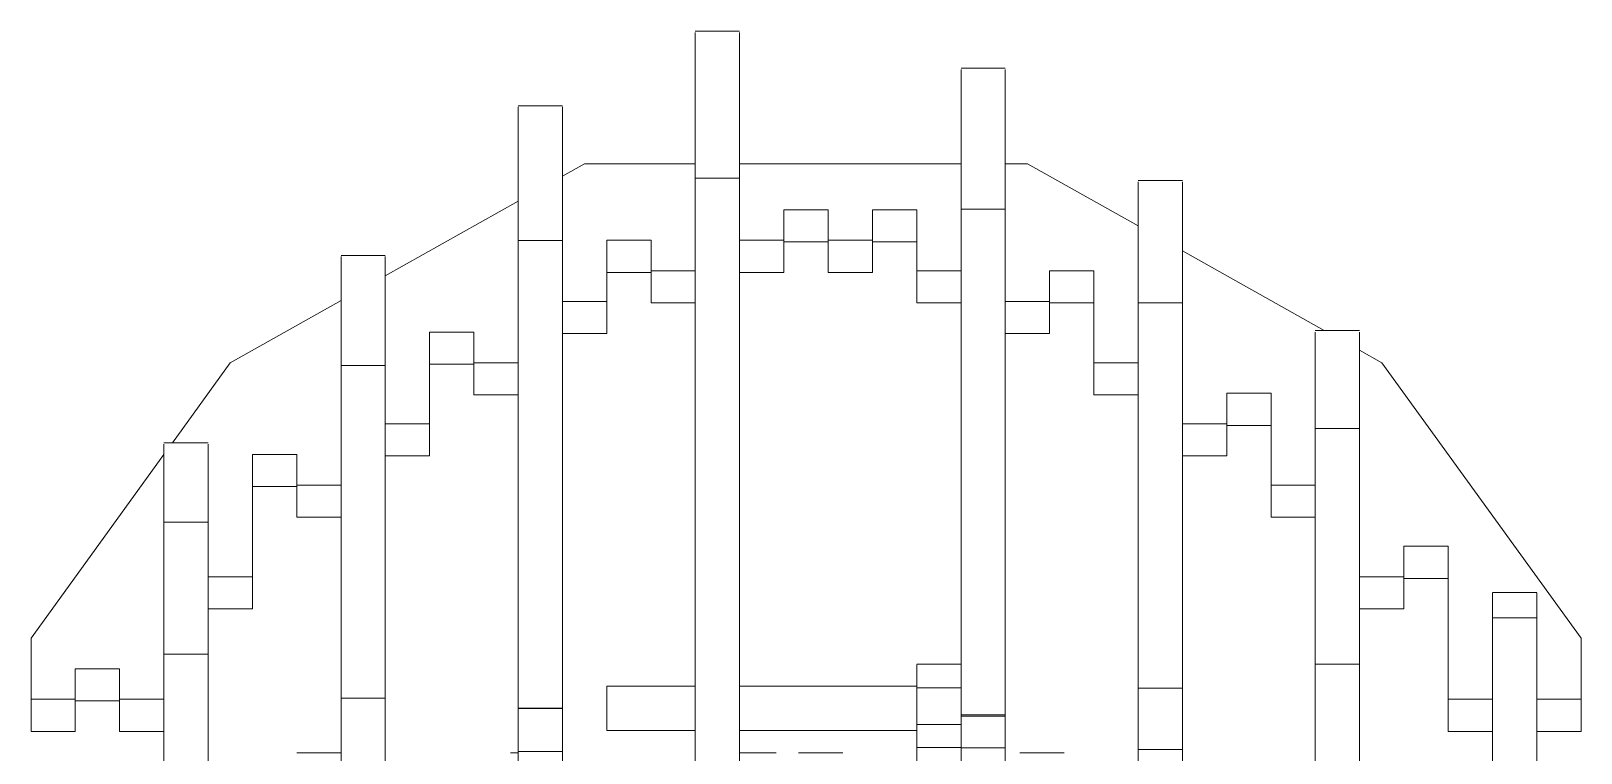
# Model space of a CAD drawing. Header units: inches. Extents: x 0 to 44.3, y 0 to 33.7.
# Drawn here: x 20.773 to 22.96, y 19.264 to 20.282 of the extents above; entities that cross this region are included whole.
import ezdxf

# ---------------------------------------------------------------- set-up
doc = ezdxf.new("R2010")
doc.units = ezdxf.units.IN
doc.header["$MEASUREMENT"] = 0

msp = doc.modelspace()

# ---------------------------------------------------------------- linework, layer by layer
at = {"color": 7, "linetype": 'Continuous', "lineweight": 15}
for p, q in [((21.7726, 20.2824), (21.7101, 20.2824)), ((22.1476, 20.2298), (22.0851, 20.2298)), ((21.5226, 20.177), (21.4601, 20.177)), ((21.5226, 20.0776), (21.5538, 20.0951)), ((21.5538, 20.0951), (21.7101, 20.0951)), ((21.7726, 20.0951), (22.0851, 20.0951)), ((22.1476, 20.0951), (22.1788, 20.0951)), ((22.1788, 20.0951), (22.3351, 20.0074)), ((21.7101, 20.075), (21.7726, 20.075)), ((22.3976, 20.0714), (22.3351, 20.0714)), ((21.2726, 19.9373), (21.4601, 20.0425)), ((21.8976, 20.0304), (21.8351, 20.0304)), ((21.8351, 20.0304), (21.8351, 19.9872)), ((21.8976, 19.9872), (21.8976, 20.0304)), ((22.0226, 20.0304), (21.9601, 20.0304)), ((21.9601, 20.0304), (21.9601, 19.9872)), ((22.0226, 19.9441), (22.0226, 20.0304)), ((22.0851, 20.0313), (22.1476, 20.0313)), ((21.4601, 19.9871), (21.5226, 19.9871)), ((21.6476, 19.9872), (21.5851, 19.9872)), ((21.5851, 19.9872), (21.5851, 19.9009)), ((21.6476, 19.9441), (21.6476, 19.9872)), ((21.8351, 19.9872), (21.7726, 19.9872)), ((21.8351, 19.942), (21.8351, 19.9872)), ((21.8976, 19.9852), (21.8351, 19.9852)), ((21.9601, 19.9872), (21.8976, 19.9872)), ((21.8976, 19.942), (21.8976, 19.9872)), ((21.9601, 19.942), (21.9601, 19.9872)), ((22.0226, 19.9852), (21.9601, 19.9852)), ((22.3976, 19.9724), (22.5977, 19.8601)), ((21.2726, 19.9658), (21.2101, 19.9658)), ((21.6476, 19.942), (21.5851, 19.942)), ((21.7101, 19.9441), (21.6476, 19.9441)), ((21.6476, 19.8989), (21.6476, 19.9441)), ((21.8351, 19.942), (21.7726, 19.942)), ((21.9601, 19.942), (21.8976, 19.942)), ((22.0851, 19.9441), (22.0226, 19.9441)), ((22.0226, 19.8989), (22.0226, 19.9441)), ((22.2726, 19.9441), (22.2101, 19.9441)), ((22.2101, 19.9441), (22.2101, 19.9009)), ((22.2726, 19.8146), (22.2726, 19.9441)), ((21.0538, 19.8146), (21.2101, 19.9022)), ((21.5851, 19.9009), (21.5226, 19.9009)), ((21.5851, 19.8557), (21.5851, 19.9009)), ((21.7101, 19.8989), (21.6476, 19.8989)), ((22.0851, 19.8989), (22.0226, 19.8989)), ((22.2101, 19.9009), (22.1476, 19.9009)), ((22.2101, 19.8557), (22.2101, 19.9009)), ((22.2726, 19.8989), (22.2101, 19.8989)), ((22.3351, 19.8988), (22.3976, 19.8988)), ((21.3976, 19.8577), (21.3351, 19.8577)), ((21.3351, 19.8577), (21.3351, 19.7283)), ((21.3976, 19.8146), (21.3976, 19.8577)), ((21.5851, 19.8557), (21.5226, 19.8557)), ((22.2101, 19.8557), (22.1476, 19.8557)), ((22.6476, 19.8601), (22.5851, 19.8601)), ((22.6476, 19.8321), (22.6788, 19.8146)), ((20.9721, 19.7017), (21.0538, 19.8146)), ((21.2101, 19.8104), (21.2726, 19.8104)), ((21.3976, 19.8125), (21.3351, 19.8125)), ((21.4601, 19.8146), (21.3976, 19.8146)), ((21.3976, 19.7694), (21.3976, 19.8146)), ((22.3351, 19.8146), (22.2726, 19.8146)), ((22.2726, 19.7694), (22.2726, 19.8146)), ((22.6788, 19.8146), (22.9601, 19.4262)), ((21.4601, 19.7694), (21.3976, 19.7694)), ((22.3351, 19.7694), (22.2726, 19.7694)), ((22.5226, 19.7714), (22.4601, 19.7714)), ((22.4601, 19.7714), (22.4601, 19.7283)), ((22.5226, 19.6419), (22.5226, 19.7714)), ((21.3351, 19.7283), (21.2726, 19.7283)), ((21.3351, 19.6831), (21.3351, 19.7283)), ((22.4601, 19.7283), (22.3976, 19.7283)), ((22.4601, 19.6831), (22.4601, 19.7283)), ((22.5226, 19.7262), (22.4601, 19.7262)), ((22.5851, 19.722), (22.6476, 19.722)), ((21.0226, 19.7017), (20.9601, 19.7017)), ((20.7726, 19.4262), (20.9601, 19.6851)), ((21.1476, 19.6851), (21.0851, 19.6851)), ((21.0851, 19.6851), (21.0851, 19.5125)), ((21.1476, 19.6419), (21.1476, 19.6851)), ((21.3351, 19.6831), (21.2726, 19.6831)), ((22.4601, 19.6831), (22.3976, 19.6831)), ((21.1476, 19.6399), (21.0851, 19.6399)), ((21.2101, 19.6419), (21.1476, 19.6419)), ((21.1476, 19.5967), (21.1476, 19.6419)), ((22.5851, 19.6419), (22.5226, 19.6419)), ((22.5226, 19.5967), (22.5226, 19.6419)), ((20.9601, 19.5895), (21.0226, 19.5895)), ((21.2101, 19.5967), (21.1476, 19.5967)), ((22.5851, 19.5967), (22.5226, 19.5967)), ((22.7726, 19.5556), (22.7101, 19.5556)), ((22.7101, 19.5556), (22.7101, 19.5125)), ((22.7726, 19.3398), (22.7726, 19.5556)), ((21.0851, 19.5125), (21.0226, 19.5125)), ((21.0851, 19.4673), (21.0851, 19.5125)), ((22.7101, 19.5125), (22.6476, 19.5125)), ((22.7101, 19.4673), (22.7101, 19.5125)), ((22.7726, 19.5104), (22.7101, 19.5104)), ((22.8976, 19.4904), (22.8351, 19.4904)), ((21.0851, 19.4673), (21.0226, 19.4673)), ((22.7101, 19.4673), (22.6476, 19.4673)), ((22.8351, 19.4547), (22.8976, 19.4547)), ((20.7726, 19.3398), (20.7726, 19.4262)), ((22.9601, 19.4262), (22.9601, 19.3398)), ((20.9601, 19.4036), (21.0226, 19.4036)), ((20.8976, 19.383), (20.8351, 19.383)), ((20.8351, 19.383), (20.8351, 19.3398)), ((20.8976, 19.3398), (20.8976, 19.383)), ((22.0851, 19.3895), (22.0226, 19.3895)), ((22.5851, 19.3894), (22.6476, 19.3894)), ((20.8351, 19.3398), (20.7726, 19.3398)), ((20.7726, 19.2946), (20.7726, 19.3398)), ((20.8351, 19.2946), (20.8351, 19.3398)), ((20.8976, 19.3378), (20.8351, 19.3378)), ((20.9601, 19.3398), (20.8976, 19.3398)), ((20.8976, 19.2946), (20.8976, 19.3398)), ((21.2101, 19.3414), (21.2726, 19.3414)), ((21.7101, 19.3582), (21.5851, 19.3582)), ((21.5851, 19.2957), (21.5851, 19.3582)), ((22.0226, 19.3582), (21.7726, 19.3582)), ((22.0851, 19.356), (22.0226, 19.356)), ((22.3351, 19.3555), (22.3976, 19.3555)), ((22.3351, 19.3555), (22.3976, 19.3555)), ((22.3351, 19.3555), (22.3351, 19.3555)), ((22.3976, 19.3555), (22.3976, 19.3555)), ((22.8351, 19.3398), (22.7726, 19.3398)), ((22.7726, 19.2946), (22.7726, 19.3398)), ((22.9601, 19.3398), (22.8976, 19.3398)), ((22.9601, 19.2946), (22.9601, 19.3398)), ((21.4601, 19.3271), (21.5226, 19.3271)), ((21.4601, 19.3271), (21.5226, 19.3271)), ((21.4601, 19.3271), (21.4601, 19.3271)), ((21.4601, 19.3268), (21.5226, 19.3268)), ((21.5226, 19.3271), (21.5226, 19.3271)), ((22.0851, 19.3178), (22.1476, 19.3178)), ((22.0851, 19.3178), (22.1476, 19.3178)), ((22.0851, 19.3178), (22.0851, 19.3178)), ((22.0851, 19.3158), (22.1476, 19.3158)), ((22.1476, 19.3178), (22.1476, 19.3178)), ((20.8351, 19.2946), (20.7726, 19.2946)), ((20.9601, 19.2946), (20.8976, 19.2946)), ((21.5851, 19.2957), (21.7101, 19.2957)), ((21.7726, 19.2957), (22.0226, 19.2957)), ((22.0851, 19.3042), (22.0226, 19.3042)), ((22.8351, 19.2946), (22.7726, 19.2946)), ((22.9601, 19.2946), (22.8976, 19.2946)), ((21.2101, 19.2641), (21.1476, 19.2641)), ((21.2101, 19.2641), (21.1476, 19.2641)), ((21.4601, 19.2644), (21.4494, 19.2644)), ((21.4601, 19.2664), (21.5226, 19.2664)), ((21.8244, 19.2644), (21.7726, 19.2644)), ((21.9181, 19.2644), (21.8556, 19.2644)), ((22.0851, 19.2716), (22.0226, 19.2716)), ((22.0226, 19.2716), (22.0226, 19.0895)), ((22.0851, 19.2712), (22.1476, 19.2712)), ((22.2306, 19.2644), (22.1681, 19.2644)), ((22.3351, 19.269), (22.3976, 19.269))]:
    msp.add_line(p, q, dxfattribs=at)
for points, knots in [([(21.7101, 20.075), (21.7101, 20.104), (21.7101, 20.1612), (21.7101, 20.2229), (21.7101, 20.2633), (21.7101, 20.2823), (21.7101, 20.2804), (21.7101, 20.2798)], [0, 0, 0, 0, 0.232646, 0.459024, 0.681673, 0.902382, 1, 1, 1, 1]), ([(21.7726, 20.075), (21.7726, 20.104), (21.7726, 20.1612), (21.7726, 20.2229), (21.7726, 20.2633), (21.7726, 20.2823), (21.7726, 20.2804), (21.7726, 20.2798)], [0, 0, 0, 0, 0.232646, 0.459024, 0.681673, 0.902382, 1, 1, 1, 1]), ([(22.0851, 20.0313), (22.0851, 20.059), (22.0851, 20.1138), (22.0851, 20.1729), (22.0851, 20.2115), (22.0851, 20.2297), (22.0851, 20.2279), (22.0851, 20.2274)], [0, 0, 0, 0, 0.232532, 0.458803, 0.681348, 0.901954, 1, 1, 1, 1]), ([(22.1476, 20.0313), (22.1476, 20.059), (22.1476, 20.1138), (22.1476, 20.1729), (22.1476, 20.2115), (22.1476, 20.2297), (22.1476, 20.2279), (22.1476, 20.2274)], [0, 0, 0, 0, 0.232532, 0.458803, 0.681348, 0.901954, 1, 1, 1, 1]), ([(21.4601, 19.9871), (21.4601, 20.0136), (21.4601, 20.0659), (21.4601, 20.1224), (21.4601, 20.1593), (21.4601, 20.1769), (21.4601, 20.1752), (21.4601, 20.1747)], [0, 0, 0, 0, 0.232244, 0.45824, 0.680515, 0.90085, 1, 1, 1, 1]), ([(21.5226, 19.9871), (21.5226, 20.0136), (21.5226, 20.0659), (21.5226, 20.1224), (21.5226, 20.1593), (21.5226, 20.1769), (21.5226, 20.1752), (21.5226, 20.1747)], [0, 0, 0, 0, 0.232244, 0.45824, 0.680515, 0.90085, 1, 1, 1, 1]), ([(21.7101, 19.184), (21.7101, 19.2252), (21.7101, 19.307), (21.7101, 19.4396), (21.7101, 19.5736), (21.7101, 19.6971), (21.7101, 19.8074), (21.7101, 19.9041), (21.7101, 19.9955), (21.7101, 20.0483), (21.7101, 20.075)], [0, 0, 0, 0, 0.140075, 0.278484, 0.416231, 0.55411, 0.663133, 0.773279, 0.885254, 1, 1, 1, 1]), ([(21.7726, 19.184), (21.7726, 19.2252), (21.7726, 19.307), (21.7726, 19.4396), (21.7726, 19.5736), (21.7726, 19.6971), (21.7726, 19.8074), (21.7726, 19.9041), (21.7726, 19.9955), (21.7726, 20.0483), (21.7726, 20.075)], [0, 0, 0, 0, 0.140075, 0.278484, 0.416231, 0.55411, 0.663133, 0.773279, 0.885254, 1, 1, 1, 1]), ([(22.3351, 19.8988), (22.3351, 19.9228), (22.3351, 19.9702), (22.3351, 20.0215), (22.3351, 20.0551), (22.3351, 20.0712), (22.3351, 20.0697), (22.3351, 20.0693)], [0, 0, 0, 0, 0.231583, 0.456949, 0.678605, 0.89832, 1, 1, 1, 1]), ([(22.3976, 19.8988), (22.3976, 19.9228), (22.3976, 19.9702), (22.3976, 20.0215), (22.3976, 20.0551), (22.3976, 20.0712), (22.3976, 20.0697), (22.3976, 20.0693)], [0, 0, 0, 0, 0.2315828, 0.4569487, 0.6786051, 0.8983203, 1, 1, 1, 1]), ([(22.0851, 19.3178), (22.0851, 19.3528), (22.0851, 19.4225), (22.0851, 19.5301), (22.0851, 19.637), (22.0851, 19.7434), (22.0851, 19.8469), (22.0851, 19.9461), (22.0851, 20.0026), (22.0851, 20.0313)], [0, 0, 0, 0, 0.138333, 0.276119, 0.413913, 0.552273, 0.698565, 0.84731, 1, 1, 1, 1]), ([(22.1476, 19.3178), (22.1476, 19.3528), (22.1476, 19.4225), (22.1476, 19.5301), (22.1476, 19.637), (22.1476, 19.7434), (22.1476, 19.8469), (22.1476, 19.9461), (22.1476, 20.0026), (22.1476, 20.0313)], [0, 0, 0, 0, 0.138333, 0.276119, 0.413913, 0.552273, 0.698565, 0.84731, 1, 1, 1, 1]), ([(21.4601, 19.3271), (21.4601, 19.3596), (21.4601, 19.4246), (21.4601, 19.5243), (21.4601, 19.6231), (21.4601, 19.7213), (21.4601, 19.8167), (21.4601, 19.9082), (21.4601, 19.9606), (21.4601, 19.9871)], [0, 0, 0, 0, 0.138123, 0.275827, 0.413622, 0.552043, 0.698438, 0.847285, 1, 1, 1, 1]), ([(21.5226, 19.3271), (21.5226, 19.3596), (21.5226, 19.4246), (21.5226, 19.5243), (21.5226, 19.6231), (21.5226, 19.7213), (21.5226, 19.8167), (21.5226, 19.9082), (21.5226, 19.9606), (21.5226, 19.9871)], [0, 0, 0, 0, 0.138123, 0.275827, 0.413622, 0.552043, 0.698438, 0.847285, 1, 1, 1, 1]), ([(21.2101, 19.8104), (21.2101, 19.832), (21.2101, 19.8745), (21.2101, 19.9206), (21.2101, 19.9509), (21.2101, 19.9655), (21.2101, 19.9642), (21.2101, 19.9638)], [0, 0, 0, 0, 0.2308053, 0.4554219, 0.676338, 0.8953112, 1, 1, 1, 1]), ([(21.2726, 19.8104), (21.2726, 19.832), (21.2726, 19.8745), (21.2726, 19.9206), (21.2726, 19.9509), (21.2726, 19.9655), (21.2726, 19.9642), (21.2726, 19.9638)], [0, 0, 0, 0, 0.230805, 0.455422, 0.676338, 0.895311, 1, 1, 1, 1]), ([(22.3351, 19.3555), (22.3351, 19.3919), (22.3351, 19.4647), (22.3351, 19.5742), (22.3351, 19.6727), (22.3351, 19.7588), (22.3351, 19.8336), (22.3351, 19.8769), (22.3351, 19.8988)], [0, 0, 0, 0, 0.183418, 0.366867, 0.551398, 0.698097, 0.847225, 1, 1, 1, 1]), ([(22.3976, 19.3555), (22.3976, 19.3919), (22.3976, 19.4647), (22.3976, 19.5742), (22.3976, 19.6727), (22.3976, 19.7588), (22.3976, 19.8336), (22.3976, 19.8769), (22.3976, 19.8988)], [0, 0, 0, 0, 0.183418, 0.366867, 0.551398, 0.698097, 0.847225, 1, 1, 1, 1]), ([(22.5851, 19.722), (22.5851, 19.7455), (22.5851, 19.7919), (22.5851, 19.8355), (22.5851, 19.8585), (22.5851, 19.8578), (22.5851, 19.8576)], [0, 0, 0, 0, 0.286207, 0.563826, 0.837125, 1, 1, 1, 1]), ([(22.6476, 19.722), (22.6476, 19.7455), (22.6476, 19.7919), (22.6476, 19.8355), (22.6476, 19.8585), (22.6476, 19.8578), (22.6476, 19.8576)], [0, 0, 0, 0, 0.286207, 0.563826, 0.837125, 1, 1, 1, 1]), ([(21.2101, 19.3414), (21.2101, 19.3729), (21.2101, 19.4361), (21.2101, 19.5306), (21.2101, 19.6274), (21.2101, 19.7249), (21.2101, 19.7816), (21.2101, 19.8104)], [0, 0, 0, 0, 0.1833286, 0.3668368, 0.5515179, 0.7724097, 1, 1, 1, 1]), ([(21.2726, 19.3414), (21.2726, 19.3729), (21.2726, 19.4361), (21.2726, 19.5306), (21.2726, 19.6274), (21.2726, 19.7249), (21.2726, 19.7816), (21.2726, 19.8104)], [0, 0, 0, 0, 0.183329, 0.366837, 0.551518, 0.77241, 1, 1, 1, 1]), ([(22.5851, 19.3894), (22.5851, 19.4236), (22.5851, 19.4921), (22.5851, 19.5826), (22.5851, 19.6606), (22.5851, 19.7014), (22.5851, 19.722)], [0, 0, 0, 0, 0.274135, 0.550883, 0.772436, 1, 1, 1, 1]), ([(22.6476, 19.3894), (22.6476, 19.4236), (22.6476, 19.4921), (22.6476, 19.5826), (22.6476, 19.6606), (22.6476, 19.7014), (22.6476, 19.722)], [0, 0, 0, 0, 0.274135, 0.550883, 0.772436, 1, 1, 1, 1]), ([(20.9601, 19.5895), (20.9601, 19.6084), (20.9601, 19.6457), (20.9601, 19.6811), (20.9601, 19.7001), (20.9601, 19.6998), (20.9601, 19.6997)], [0, 0, 0, 0, 0.283648, 0.55881, 0.82967, 1, 1, 1, 1]), ([(21.0226, 19.5895), (21.0226, 19.6084), (21.0226, 19.6457), (21.0226, 19.6811), (21.0226, 19.7001), (21.0226, 19.6998), (21.0226, 19.6997)], [0, 0, 0, 0, 0.283648, 0.55881, 0.82967, 1, 1, 1, 1]), ([(20.9601, 19.4036), (20.9601, 19.4226), (20.9601, 19.461), (20.9601, 19.5259), (20.9601, 19.5652), (20.9601, 19.5895)], [0, 0, 0, 0, 0.274232, 0.55191, 1, 1, 1, 1]), ([(21.0226, 19.4036), (21.0226, 19.4226), (21.0226, 19.461), (21.0226, 19.5259), (21.0226, 19.5652), (21.0226, 19.5895)], [0, 0, 0, 0, 0.274232, 0.55191, 1, 1, 1, 1]), ([(22.8351, 19.4547), (22.8351, 19.4637), (22.8351, 19.4814), (22.8351, 19.4913), (22.8351, 19.4894), (22.8351, 19.489)], [0, 0, 0, 0, 0.44427, 0.882347, 1, 1, 1, 1]), ([(22.8976, 19.4547), (22.8976, 19.4637), (22.8976, 19.4814), (22.8976, 19.4913), (22.8976, 19.4894), (22.8976, 19.489)], [0, 0, 0, 0, 0.44427, 0.882347, 1, 1, 1, 1]), ([(22.8351, 19.1841), (22.8351, 19.2012), (22.8351, 19.2344), (22.8351, 19.2833), (22.8351, 19.3271), (22.8351, 19.3735), (22.8351, 19.419), (22.8351, 19.4428), (22.8351, 19.4547)], [0, 0, 0, 0, 0.144394, 0.280685, 0.415752, 0.553311, 0.775622, 1, 1, 1, 1]), ([(22.8976, 19.1841), (22.8976, 19.2012), (22.8976, 19.2344), (22.8976, 19.2833), (22.8976, 19.3271), (22.8976, 19.3735), (22.8976, 19.419), (22.8976, 19.4428), (22.8976, 19.4547)], [0, 0, 0, 0, 0.144394, 0.280685, 0.415752, 0.553311, 0.775622, 1, 1, 1, 1]), ([(20.9601, 19.1842), (20.9601, 19.2053), (20.9601, 19.2472), (20.9601, 19.3224), (20.9601, 19.3729), (20.9601, 19.4036)], [0, 0, 0, 0, 0.285555, 0.567182, 1, 1, 1, 1]), ([(21.0226, 19.1842), (21.0226, 19.2053), (21.0226, 19.2472), (21.0226, 19.3224), (21.0226, 19.3729), (21.0226, 19.4036)], [0, 0, 0, 0, 0.285555, 0.567182, 1, 1, 1, 1]), ([(22.0226, 19.389), (22.0226, 19.3883), (22.0226, 19.3868), (22.0226, 19.3742), (22.0226, 19.3621), (22.0226, 19.356)], [0, 0, 0, 0, 0.362671, 0.6756648, 1, 1, 1, 1]), ([(22.0851, 19.389), (22.0851, 19.3883), (22.0851, 19.3868), (22.0851, 19.3742), (22.0851, 19.3621), (22.0851, 19.356)], [0, 0, 0, 0, 0.362671, 0.675665, 1, 1, 1, 1]), ([(22.5851, 19.1843), (22.5851, 19.206), (22.5851, 19.2472), (22.5851, 19.3159), (22.5851, 19.3627), (22.5851, 19.3894)], [0, 0, 0, 0, 0.320913, 0.611378, 1, 1, 1, 1]), ([(22.6476, 19.1843), (22.6476, 19.206), (22.6476, 19.2472), (22.6476, 19.3159), (22.6476, 19.3627), (22.6476, 19.3894)], [0, 0, 0, 0, 0.320913, 0.611378, 1, 1, 1, 1]), ([(21.2101, 19.1839), (21.2101, 19.2057), (21.2101, 19.2431), (21.2101, 19.2895), (21.2101, 19.3202), (21.2101, 19.3352), (21.2101, 19.3414)], [0, 0, 0, 0, 0.419022, 0.718186, 0.88374, 1, 1, 1, 1]), ([(21.2726, 19.1839), (21.2726, 19.2057), (21.2726, 19.2431), (21.2726, 19.2895), (21.2726, 19.3202), (21.2726, 19.3352), (21.2726, 19.3414)], [0, 0, 0, 0, 0.419022, 0.718186, 0.88374, 1, 1, 1, 1]), ([(22.0226, 19.356), (22.0226, 19.3463), (22.0226, 19.3291), (22.0226, 19.3117), (22.0226, 19.3042)], [0, 0, 0, 0, 0.567038, 1, 1, 1, 1]), ([(22.0851, 19.356), (22.0851, 19.3463), (22.0851, 19.3291), (22.0851, 19.3117), (22.0851, 19.3042)], [0, 0, 0, 0, 0.567038, 1, 1, 1, 1]), ([(22.3351, 19.269), (22.3351, 19.285), (22.3351, 19.3135), (22.3351, 19.3427), (22.3351, 19.3555)], [0, 0, 0, 0, 0.560755, 1, 1, 1, 1]), ([(22.3976, 19.269), (22.3976, 19.285), (22.3976, 19.3135), (22.3976, 19.3427), (22.3976, 19.3555)], [0, 0, 0, 0, 0.560755, 1, 1, 1, 1]), ([(21.4601, 19.3268), (21.4601, 19.3268), (21.4601, 19.3269), (21.4601, 19.327), (21.4601, 19.3271)], [0, 0, 0, 0, 0.561073, 1, 1, 1, 1]), ([(21.4601, 19.2664), (21.4601, 19.2776), (21.4601, 19.2975), (21.4601, 19.3179), (21.4601, 19.3268)], [0, 0, 0, 0, 0.560683, 1, 1, 1, 1]), ([(21.5226, 19.3268), (21.5226, 19.3268), (21.5226, 19.3269), (21.5226, 19.327), (21.5226, 19.3271)], [0, 0, 0, 0, 0.561073, 1, 1, 1, 1]), ([(21.5226, 19.2664), (21.5226, 19.2776), (21.5226, 19.2975), (21.5226, 19.3179), (21.5226, 19.3268)], [0, 0, 0, 0, 0.560683, 1, 1, 1, 1]), ([(22.0851, 19.3158), (22.0851, 19.3162), (22.0851, 19.3169), (22.0851, 19.3175), (22.0851, 19.3178)], [0, 0, 0, 0, 0.560551, 1, 1, 1, 1]), ([(22.0851, 19.2712), (22.0851, 19.2795), (22.0851, 19.2942), (22.0851, 19.3092), (22.0851, 19.3158)], [0, 0, 0, 0, 0.560521, 1, 1, 1, 1]), ([(22.1476, 19.3158), (22.1476, 19.3162), (22.1476, 19.3169), (22.1476, 19.3175), (22.1476, 19.3178)], [0, 0, 0, 0, 0.5605513, 1, 1, 1, 1]), ([(22.1476, 19.2712), (22.1476, 19.2795), (22.1476, 19.2942), (22.1476, 19.3092), (22.1476, 19.3158)], [0, 0, 0, 0, 0.5605209, 1, 1, 1, 1]), ([(22.0226, 19.3042), (22.0226, 19.2968), (22.0226, 19.2833), (22.0226, 19.2752), (22.0226, 19.2716)], [0, 0, 0, 0, 0.550205, 1, 1, 1, 1]), ([(22.0851, 19.3042), (22.0851, 19.2968), (22.0851, 19.2833), (22.0851, 19.2752), (22.0851, 19.2716)], [0, 0, 0, 0, 0.550205, 1, 1, 1, 1]), ([(21.4601, 19.1841), (21.4601, 19.1988), (21.4601, 19.2256), (21.4601, 19.2537), (21.4601, 19.2664)], [0, 0, 0, 0, 0.548913, 1, 1, 1, 1]), ([(21.5226, 19.1841), (21.5226, 19.1988), (21.5226, 19.2256), (21.5226, 19.2537), (21.5226, 19.2664)], [0, 0, 0, 0, 0.548913, 1, 1, 1, 1]), ([(22.0851, 19.184), (22.0851, 19.1999), (22.0851, 19.2283), (22.0851, 19.2581), (22.0851, 19.2712)], [0, 0, 0, 0, 0.558643, 1, 1, 1, 1]), ([(22.1476, 19.184), (22.1476, 19.1999), (22.1476, 19.2283), (22.1476, 19.2581), (22.1476, 19.2712)], [0, 0, 0, 0, 0.558643, 1, 1, 1, 1]), ([(22.3351, 19.1841), (22.3351, 19.1985), (22.3351, 19.2261), (22.3351, 19.2551), (22.3351, 19.269)], [0, 0, 0, 0, 0.522663, 1, 1, 1, 1]), ([(22.3976, 19.1841), (22.3976, 19.1985), (22.3976, 19.2261), (22.3976, 19.2551), (22.3976, 19.269)], [0, 0, 0, 0, 0.522663, 1, 1, 1, 1])]:
    msp.add_open_spline(points, degree=3, knots=knots, dxfattribs=at)

doc.saveas('drawing.dxf')
